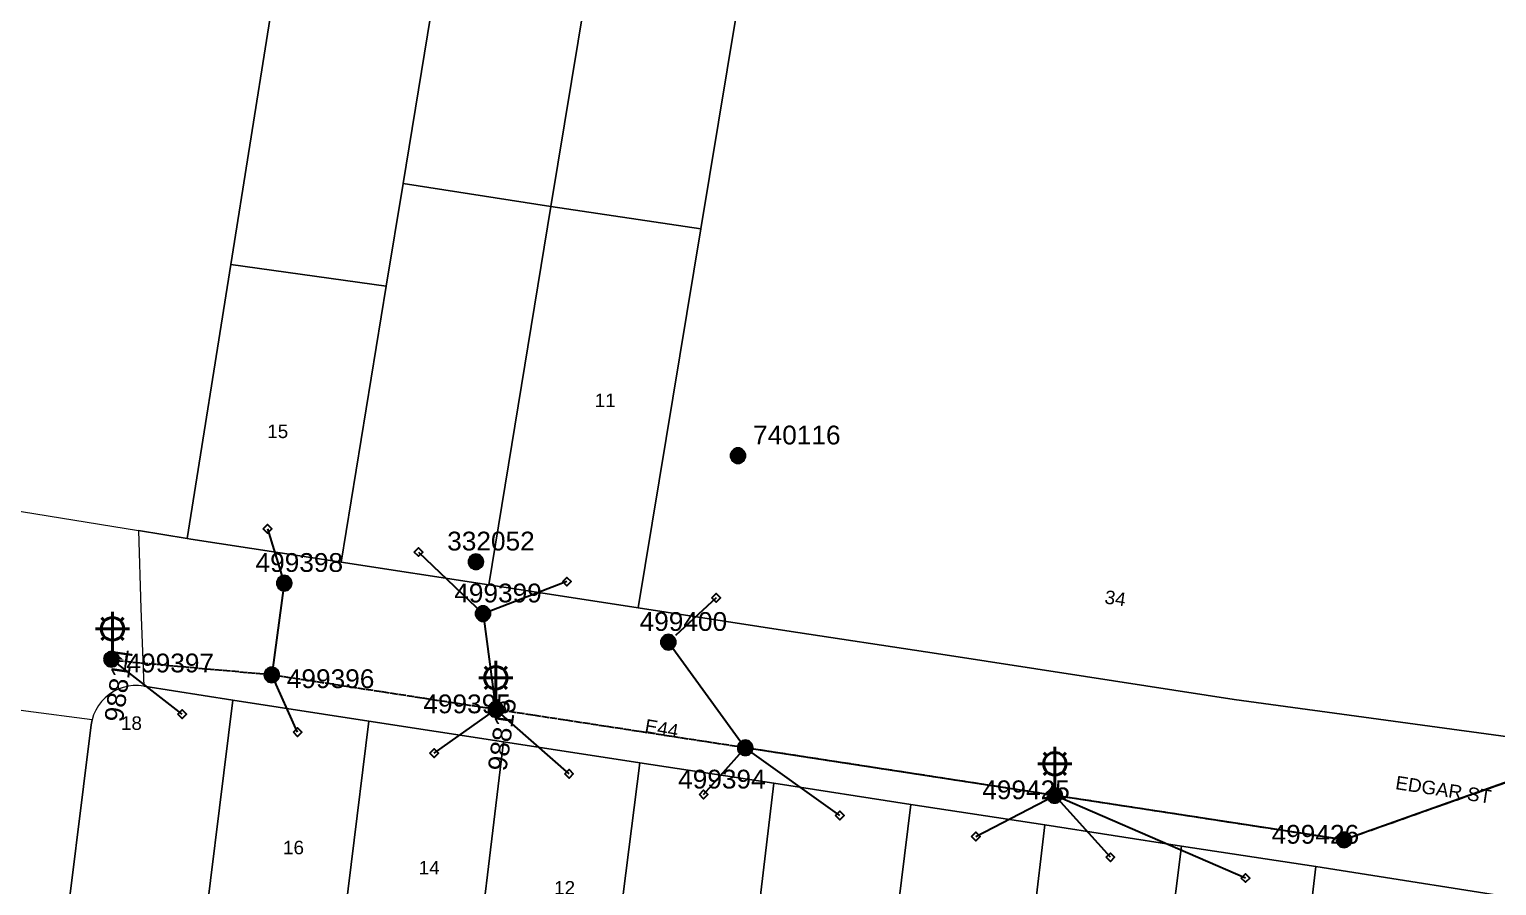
# Model space of a CAD drawing. Header units: metres. Extents: x 291879 to 294448, y 6259965 to 6261176.
# Drawn here: x 293539.7 to 293735, y 6260637.2 to 6260751.2 of the extents above; entities that cross this region are included whole.
import ezdxf
from ezdxf.enums import TextEntityAlignment as Align

# ---------------------------------------------------------------- set-up
doc = ezdxf.new("R2010")
doc.units = ezdxf.units.M
doc.linetypes.add('Cable Exist OH', pattern=[1, 1, 0])
doc.layers.get('0').update_dxf_attribs({"color": 6})
for name, color, linetype, lineweight in [('Cadastre Buildings_SP_EXT', 9, 'Continuous', 5), ('Cadastre Land Parcels_SP_EXT', 9, 'Continuous', 5), ('Cadastre Roads_SP_EXT', 9, 'Continuous', 5)]:
    doc.layers.add(name, color=color, linetype=linetype, lineweight=lineweight)
for name, color, linetype in [('Equip_SP_SL_EXT', 7, 'Continuous'), ('Mains_LV_EXT', 7, 'Continuous'), ('Mains_SL_EXT', 7, 'Continuous'), ('OH_Details_SP_MISC', 7, 'Continuous'), ('Services_SP_EXT', 7, 'Continuous'), ('SupportsOH_SP_TR_HV_LV_SL_EXT', 7, 'Continuous')]:
    doc.layers.add(name, color=color, linetype=linetype)
doc.layers.add('Features_DEL', color=1, linetype='Continuous', plot=False)
doc.styles.add('iecARIAL', font='arial.ttf', dxfattribs={"height": 2})
doc.styles.add('POLE_LABEL', font='arial.ttf')
doc.styles.get("Standard").update_dxf_attribs({"font": 'arial.ttf'})

# ---------------------------------------------------------------- blocks, each defined once
blk = doc.blocks.new('SL_LANTERN_EXT')
at = {"lineweight": 40}
for p, q in [((0, 1.97), (0, 6.47)), ((-2.25, 4.22), (2.25, 4.22)), ((-1.46, 5.68), (-1.06, 5.28)), ((1.46, 5.68), (1.06, 5.28)), ((-1.46, 2.76), (-1.06, 3.16)), ((0, 0), (0, 2.72)), ((1.46, 2.76), (1.06, 3.16))]:
    blk.add_line(p, q, dxfattribs=at)
blk.add_circle((0, 4.22), 1.5, dxfattribs=at)
at = {"style": 'iecARIAL', "flags": 8}
blk.add_attdef('ASSET_NUM', (1.5, 1.5), '', height=2.5, dxfattribs=at)
for tag, p, height, flags in [('OPERATING_VOLTAGE', (0.98, -1.65), 0.2, 9), ('ORIENTATION', (0.98, -1.85), 0.2, 9), ('OWNED_BY', (0.98, -2.05), 0.2, 9), ('CONSTRUCTED_VOLTAGE', (0.98, -0.65), 0.2, 9), ('CONTROL_TYPE', (0.98, -0.85), 0.2, 9), ('LANTERN_PURPOSE', (0.98, -1.05), 0.2, 9), ('LANTERN_TYPE', (0.98, -1.25), 0.2, 9), ('NO_PHASES', (0.98, -1.45), 0.2, 9), ('LNUMBER', (2.18, -3.25), 2.5, 8), ('STATE', (0.98, -2.25), 0.2, 9), ('USAGE', (0.98, -2.45), 0.2, 9), ('CEXIST', (0.98, -2.65), 0.2, 9), ('CNEW', (0.98, -2.85), 0.2, 9), ('CNUMBER', (0.98, -3.05), 0.2, 9), ('CREMOVE', (0.98, -3.25), 0.2, 9), ('CREPLACE', (0.98, -3.45), 0.2, 9), ('LKINGHEIGHT', (0.98, -3.65), 0.2, 9), ('LBRACKET', (0.98, -3.85), 0.2, 9), ('LBRACKETVOCAB', (0.98, -4.05), 0.2, 9), ('LCATEGORY', (0.98, -4.25), 0.2, 9), ('LCHARGE1', (0.98, -4.45), 0.2, 9), ('LCHARGE1PERCENT', (0.98, -4.65), 0.2, 9), ('LCHARGE2', (0.98, -4.85), 0.2, 9), ('LCHARGE2PERCENT', (0.98, -5.05), 0.2, 9), ('LCHARGE3', (0.98, -5.25), 0.2, 9), ('LCHARGE3PERCENT', (0.98, -5.45), 0.2, 9), ('LEXIST', (0.98, -5.65), 0.2, 9), ('LLAMP', (0.98, -5.85), 0.2, 9), ('LLAMPVOCAB', (0.98, -6.05), 0.2, 9), ('LMAST', (0.98, -6.25), 0.2, 9), ('LMASTVOCAB', (0.98, -6.45), 0.2, 9), ('LNEW', (0.98, -6.65), 0.2, 9), ('LANTNUMBER', (0.98, -6.85), 0.2, 9), ('LOUTREACH', (0.98, -7.25), 0.2, 9), ('LOUTREACHVOCAB', (0.98, -7.45), 0.2, 9), ('LRATECODE', (0.98, -7.65), 0.2, 9), ('LREMOVE', (0.98, -7.85), 0.2, 9), ('STREETNAME', (0.98, -9.25), 0.2, 9), ('SUBURB', (0.98, -9.45), 0.2, 1), ('LREPLACE', (0.98, -8.05), 0.2, 9), ('LTYPE', (0.98, -8.25), 0.2, 9), ('LTYPEVOCAB', (0.98, -8.45), 0.2, 9), ('LEGEND', (0.98, -8.65), 0.2, 9), ('LOCATION', (0.98, -8.85), 0.2, 9), ('NOTES', (0.98, -9.05), 0.2, 9)]:
    blk.add_attdef(tag, p, '', height=height, dxfattribs=dict(flags=flags))
blk = doc.blocks.new('CCP_EXT')
at = {"flags": 9}
for tag, p in [('STATE', (0, -1.8)), ('NOTES', (0, -2))]:
    blk.add_attdef(tag, text='', height=0.2, dxfattribs=at).set_placement(p, align=Align.MIDDLE_LEFT)
blk.add_wipeout([(0, 0.57), (0.57, 0), (0, -0.57), (-0.57, 0)])
blk.add_lwpolyline([(-0.57, 0), (0, 0.57), (0.57, 0), (0, -0.57), (-0.57, 0)])
at = {"flags": 1}
blk.add_attdef('Z', (0, 0), '', height=0.2, dxfattribs=at)
at = {"flags": 9}
for tag, p in [('CCP_TYPE', (0, 0)), ('CONSTRUCTED_VOLTAGE', (0, -0.2)), ('OPERATING_VOLTAGE', (0, -0.6)), ('ORIENTATION', (0, -0.8)), ('OWNED_BY', (0, -1)), ('NO_PHASES', (0, -0.4)), ('USAGE', (0, -1.2)), ('LEGEND', (0, -1.4)), ('LIFE_SUPPORT', (0, -1.6))]:
    blk.add_attdef(tag, text='', height=0.2, dxfattribs=at).set_placement(p, align=Align.MIDDLE_LEFT)
blk = doc.blocks.new('POLE_EXT')
blk.add_hatch(color=256).paths.add_polyline_path([(-1, 0, 1), (1, 0, 1)])
blk.add_lwpolyline([(-1, 0, 1), (1, 0, 1)], format="xyb", close=True)
for tag, height, flags, p in [('pNumber', 2.5, 8, (-17.84, 2.07)), ('OWNED_BY', 0.2, 9, (1.35, -0.4)), ('SPECIAL_USE', 0.2, 9, (1.35, -0.8)), ('STATE', 0.2, 9, (1.35, -1)), ('cLV', 0.2, 9, (1.35, -1.4)), ('hDepth', 0.2, 9, (1.35, -1.6)), ('hDia', 0.2, 9, (1.35, -1.8)), ('cHV', 0.2, 9, (1.35, -2)), ('PARENT', 0.2, 9, (1.35, -0.6)), ('USAGE', 0.2, 9, (1.35, -1.2)), ('cLinedev', 0.2, 9, (1.35, -3.4)), ('pExisting', 0.2, 9, (1.35, -3.8)), ('LBRACKET', 0.2, 9, (1.35, -2.2)), ('LExisting', 0.2, 9, (1.35, -2.4)), ('LANTNUMBER', 0.2, 9, (1.35, -2.6)), ('LOther', 0.2, 9, (1.35, -2.8)), ('LRemove', 0.2, 9, (1.35, -3)), ('LEGEND', 0.2, 9, (1.35, -3.2)), ('LOCATION', 0.2, 9, (1.35, -3.6)), ('PFNUMBER', 0.2, 9, (1.35, -4)), ('pFooting', 0.2, 9, (1.35, -4.4)), ('pNew', 0.2, 9, (1.35, -4.6)), ('pRelocate', 0.2, 9, (1.35, -5)), ('pRemove', 0.2, 9, (1.35, -5.2)), ('pReplace', 0.2, 9, (1.35, -5.4)), ('pStay', 0.2, 9, (1.35, -5.6)), ('pType', 0.2, 9, (1.35, -5.8)), ('NEWPFNUMBER', 0.2, 9, (1.35, -4.2)), ('cspan', 0.2, 9, (1.35, -6)), ('STREETNAME', 0.2, 9, (1.35, -6.2)), ('SUBURB', 0.2, 9, (1.35, -6.4)), ('OPERATED_BY', 0.2, 9, (1.36, -7.01)), ('NOTES', 0.2, 9, (1.35, -6.6)), ('MAINTAINED_BY', 0.2, 9, (1.36, -6.81))]:
    blk.add_attdef(tag, text='', height=height, dxfattribs=dict(flags=flags)).set_placement(p, align=Align.MIDDLE_LEFT)
at = {"style": 'POLE_LABEL'}
for tag, height, flags, p in [('ASSET_NUM', 2.5, 8, (2, 2)), ('STRUCTURE_PLANT_NUMBER', 0.2, 9, (1.35, 0.03)), ('STREET_CODE', 0.2, 9, (1.35, -0.2))]:
    blk.add_attdef(tag, text='', height=height, dxfattribs=dict(at, flags=flags)).set_placement(p, align=Align.MIDDLE_LEFT)
at = {"flags": 1}
blk.add_attdef('Z', (1.35, -7.33), '', height=0.2, dxfattribs=at)
blk = doc.blocks.new('End Shackle_EXT')
at = {"flags": 9}
for tag, p in [('USAGE', (0, -1.4)), ('NOTES', (0, -1.6))]:
    blk.add_attdef(tag, text='', height=0.2, dxfattribs=at).set_placement(p, align=Align.MIDDLE_LEFT)
blk.add_wipeout([(0, 0.25), (1.81, 0.25), (1.82, -0.25), (0, -0.25)])
blk.add_line((1.81, -1), (1.81, 1))
at = {"flags": 1}
blk.add_attdef('Z', (0, 0), '', height=0.2, dxfattribs=at)
at = {"flags": 9}
for tag, p in [('CONNECTOR_TYPE', (0, 0)), ('CONSTRUCTED_VOLTAGE', (0, -0.2)), ('OPERATING_VOLTAGE', (0, -0.6)), ('ORIENTATION', (0, -0.8)), ('OWNED_BY', (0, -1)), ('STATE', (0, -1.2)), ('NO_PHASES', (0, -0.4))]:
    blk.add_attdef(tag, text='', height=0.2, dxfattribs=at).set_placement(p, align=Align.MIDDLE_LEFT)

msp = doc.modelspace()

# ---------------------------------------------------------------- linework, layer by layer
at = {"layer": 'Cadastre Buildings_SP_EXT', "linetype": 'Continuous'}
msp.add_lwpolyline([(293593.7, 6260780.85), (293576.64, 6260783.43), (293566.52, 6260719.86), (293587.21, 6260717.01), (293589.47, 6260730.65), (293597.6, 6260780.26), (293593.7, 6260780.85)], close=True, dxfattribs=at)
at = {"layer": 'Cadastre Land Parcels_SP_EXT', "linetype": 'Continuous'}
for points in [[(293576.64, 6260783.43), (293556.7, 6260786.51), (293491.75, 6260796.41), (293484.03, 6260747.05), (293476.52, 6260696.9), (293537.03, 6260687.27), (293554.23, 6260684.48), (293560.72, 6260683.43), (293566.52, 6260719.86), (293576.64, 6260783.43)], [(293617.35, 6260777.25), (293597.6, 6260780.26), (293589.47, 6260730.65), (293609.13, 6260727.59), (293617.35, 6260777.25)], [(293620.31, 6260776.79), (293617.35, 6260777.25), (293609.13, 6260727.59), (293629.11, 6260724.6), (293637.3, 6260774.21), (293620.31, 6260776.79)], [(293744.58, 6260657.95), (293744.84, 6260660.11), (293750.36, 6260705.89), (293756.22, 6260754.01), (293753.76, 6260756.67), (293716.54, 6260762.14), (293696.79, 6260765.14), (293676.84, 6260768.19), (293656.96, 6260771.21), (293637.3, 6260774.21), (293629.11, 6260724.6), (293620.77, 6260674.2), (293640.54, 6260671.16), (293660.44, 6260668.11), (293680.31, 6260665.06), (293700.09, 6260662.01), (293741.41, 6260656.39), (293744.58, 6260657.95)], [(293629.11, 6260724.6), (293609.13, 6260727.59), (293600.86, 6260677.26), (293620.77, 6260674.2), (293629.11, 6260724.6)], [(293587.21, 6260717.01), (293566.52, 6260719.86), (293560.72, 6260683.43), (293561.22, 6260683.35), (293581.22, 6260680.27), (293587.21, 6260717.01)], [(293554.94, 6260663.78), (293554.25, 6260663.85), (293553.56, 6260663.85), (293552.87, 6260663.76), (293552.2, 6260663.6), (293551.55, 6260663.36), (293550.93, 6260663.05), (293550.35, 6260662.68), (293549.82, 6260662.24), (293549.34, 6260661.74), (293548.92, 6260661.19), (293548.57, 6260660.59), (293548.28, 6260659.96), (293548.07, 6260659.3), (293547.94, 6260658.63), (293543.92, 6260626.18), (293562.07, 6260623.58), (293566.79, 6260661.93), (293554.94, 6260663.78)], [(293584.89, 6260659.14), (293566.79, 6260661.93), (293562.07, 6260623.58), (293580.18, 6260620.99), (293584.89, 6260659.14)], [(293602.85, 6260656.37), (293584.89, 6260659.14), (293580.18, 6260620.99), (293598.25, 6260618.4), (293602.85, 6260656.37)], [(293620.97, 6260653.59), (293602.85, 6260656.37), (293598.25, 6260618.4), (293616.18, 6260615.85), (293620.97, 6260653.59)], [(293638.83, 6260650.86), (293620.97, 6260653.59), (293616.18, 6260615.85), (293634.34, 6260613.24), (293638.83, 6260650.86)], [(293657.04, 6260648.03), (293638.83, 6260650.86), (293634.34, 6260613.24), (293652.42, 6260610.66), (293657.04, 6260648.03)], [(293674.87, 6260645.31), (293657.04, 6260648.03), (293652.42, 6260610.66), (293670.47, 6260608.07), (293674.87, 6260645.31)], [(293693.05, 6260642.49), (293674.87, 6260645.31), (293670.47, 6260608.07), (293688.42, 6260605.51), (293693.05, 6260642.49)], [(293710.97, 6260639.77), (293693.05, 6260642.49), (293688.42, 6260605.51), (293706.6, 6260602.93), (293708.77, 6260621.23), (293710.97, 6260639.77)], [(293741.86, 6260634.9), (293710.97, 6260639.77), (293708.77, 6260621.23), (293744.93, 6260615.95), (293746.43, 6260628.59), (293741.86, 6260634.9)]]:
    msp.add_lwpolyline(points, close=True, dxfattribs=at)
at = {"layer": 'Cadastre Roads_SP_EXT', "linetype": 'Continuous'}
msp.add_lwpolyline([(293548.07, 6260659.3), (293539.26, 6260660.47), (293532.91, 6260661.32), (293528.83, 6260628.37), (293524.76, 6260595.42), (293531.04, 6260594.53), (293539.85, 6260593.27), (293543.92, 6260626.18), (293547.94, 6260658.63), (293548.07, 6260659.3)], close=True, dxfattribs=at)
at = {"layer": 'Mains_LV_EXT', "linetype": 'Cable Exist OH'}
for points in [[(293601.81, 6260660.67), (293571.99, 6260665.27)], [(293635, 6260655.58), (293601.81, 6260660.67)], [(293676.2, 6260649.24), (293635, 6260655.58)], [(293745.16, 6260654.1), (293714.71, 6260643.32)], [(293714.71, 6260643.32), (293676.2, 6260649.24)]]:
    msp.add_lwpolyline(points, dxfattribs=at)
at = {"layer": 'Mains_SL_EXT', "linetype": 'Cable Exist OH'}
msp.add_lwpolyline([(293745.15, 6260654.11), (293714.71, 6260643.32), (293676.2, 6260649.24)], dxfattribs=at)
at = {"layer": 'Services_SP_EXT'}
for points in [[(293600.1, 6260673.42), (293601.81, 6260660.67)], [(293624.77, 6260669.63), (293635, 6260655.58)]]:
    msp.add_lwpolyline(points, dxfattribs=at)

# ---------------------------------------------------------------- block references
at = {"layer": 'Equip_SP_SL_EXT'}
ref = msp.add_blockref('SL_LANTERN_EXT', (293550.79, 6260667.18), dxfattribs=at)
ref.add_attrib('ASSET_NUM', '98814', dxfattribs={"layer": '0', "height": 2.5, "rotation": 81.8639, "style": 'iecARIAL'}).set_placement((293552.29, 6260668.68), align=Align.MIDDLE_RIGHT)
ref = msp.add_blockref('SL_LANTERN_EXT', (293601.81, 6260660.67), dxfattribs=at)
ref.add_attrib('ASSET_NUM', '98815', dxfattribs={"layer": '0', "height": 2.5, "rotation": 82.0185, "style": 'iecARIAL'}).set_placement((293603.31, 6260662.17), align=Align.MIDDLE_RIGHT)
msp.add_blockref('SL_LANTERN_EXT', (293676.2, 6260649.24), dxfattribs=at)
at = {"layer": 'Services_SP_EXT'}
msp.add_blockref('CCP_EXT', (293591.51, 6260681.62), dxfattribs=at)
at = {"layer": 'SupportsOH_SP_TR_HV_LV_SL_EXT'}
ref = msp.add_blockref('POLE_EXT', (293634.04, 6260694.44), dxfattribs=at)
ref.add_attrib('ASSET_NUM', '740116', dxfattribs={"layer": '0', "height": 2.5, "style": 'POLE_LABEL'}).set_placement((293636.04, 6260695.19), align=Align.BOTTOM_LEFT)
ref = msp.add_blockref('POLE_EXT', (293599.16, 6260680.33), dxfattribs=at)
ref.add_attrib('ASSET_NUM', '332052', dxfattribs={"layer": '0', "height": 2.5, "style": 'POLE_LABEL'}).set_placement((293601.16, 6260681.08), align=Align.BOTTOM_CENTER)
ref = msp.add_blockref('POLE_EXT', (293573.65, 6260677.48), dxfattribs=at)
ref.add_attrib('ASSET_NUM', '499398', dxfattribs={"layer": '0', "height": 2.5, "style": 'POLE_LABEL'}).set_placement((293575.65, 6260678.23), align=Align.BOTTOM_CENTER)
ref = msp.add_blockref('POLE_EXT', (293600.1, 6260673.42), dxfattribs=at)
ref.add_attrib('ASSET_NUM', '499399', dxfattribs={"layer": '0', "height": 2.5, "style": 'POLE_LABEL'}).set_placement((293602.1, 6260674.17), align=Align.BOTTOM_CENTER)
ref = msp.add_blockref('POLE_EXT', (293624.77, 6260669.63), dxfattribs=at)
ref.add_attrib('ASSET_NUM', '499400', dxfattribs={"layer": '0', "height": 2.5, "style": 'POLE_LABEL'}).set_placement((293626.77, 6260670.38), align=Align.BOTTOM_CENTER)
ref = msp.add_blockref('POLE_EXT', (293571.99, 6260665.27), dxfattribs=at)
ref.add_attrib('ASSET_NUM', '499396', dxfattribs={"layer": '0', "height": 2.5, "style": 'POLE_LABEL'}).set_placement((293573.99, 6260666.02), align=Align.TOP_LEFT)
ref = msp.add_blockref('POLE_EXT', (293601.81, 6260660.67), dxfattribs=at)
ref.add_attrib('ASSET_NUM', '499395', dxfattribs={"layer": '0', "height": 2.5, "style": 'POLE_LABEL'}).set_placement((293603.81, 6260661.42), align=Align.MIDDLE_RIGHT)
ref = msp.add_blockref('POLE_EXT', (293676.2, 6260649.24), dxfattribs=at)
ref.add_attrib('ASSET_NUM', '499425', dxfattribs={"layer": '0', "height": 2.5, "style": 'POLE_LABEL'}).set_placement((293678.2, 6260649.99), align=Align.MIDDLE_RIGHT)
ref = msp.add_blockref('POLE_EXT', (293714.71, 6260643.32), dxfattribs=at)
ref.add_attrib('ASSET_NUM', '499426', dxfattribs={"layer": '0', "height": 2.5, "style": 'POLE_LABEL'}).set_placement((293716.71, 6260644.07), align=Align.MIDDLE_RIGHT)

# ---------------------------------------------------------------- texts
at = {"layer": 'Cadastre Land Parcels_SP_EXT'}
for s, p in [('11', (293614.97, 6260700.91)), ('15', (293571.38, 6260696.78)), ('18', (293551.91, 6260657.96)), ('16', (293573.48, 6260641.41)), ('14', (293591.54, 6260638.73)), ('12', (293609.56, 6260636.05))]:
    msp.add_text(s, height=1.8, dxfattribs=at).set_placement(p)
msp.add_text('34', height=1.8, rotation=351.6254, dxfattribs=at).set_placement((293682.75, 6260674.79))
at = {"layer": 'Cadastre Roads_SP_EXT'}
msp.add_text('EDGAR ST', height=1.8, rotation=351.2454, dxfattribs=at).set_placement((293721.45, 6260650.09))
at = {"layer": 'Mains_LV_EXT'}
msp.add_text('E44', height=1.8, rotation=350.1713, dxfattribs=at).set_placement((293621.53, 6260657.65))

# ---------------------------------------------------------------- next in the draw order: linework, layer by layer
at = {"layer": 'Cadastre Buildings_SP_EXT', "linetype": 'Continuous'}
msp.add_lwpolyline([(293581.22, 6260680.27), (293600.86, 6260677.26), (293609.13, 6260727.59), (293589.47, 6260730.65), (293587.21, 6260717.01), (293581.22, 6260680.27)], close=True, dxfattribs=at)
at = {"layer": 'Services_SP_EXT'}
msp.add_lwpolyline([(293591.51, 6260681.62), (293600.1, 6260673.42)], dxfattribs=at)

# ---------------------------------------------------------------- next in the draw order: block references
at = {"layer": 'Features_DEL'}
msp.add_blockref('CCP_EXT', (293631.12, 6260675.54), dxfattribs=at)
at = {"layer": 'Services_SP_EXT'}
for p in [(293571.43, 6260684.7), (293611.28, 6260677.68), (293560.06, 6260660.06), (293575.43, 6260657.66), (293593.59, 6260654.86), (293611.55, 6260652.1), (293629.47, 6260649.35), (293647.59, 6260646.56), (293665.68, 6260643.77), (293683.6, 6260641.01), (293701.6, 6260638.25)]:
    msp.add_blockref('CCP_EXT', p, dxfattribs=at)

# ---------------------------------------------------------------- next in the draw order: linework, layer by layer
at = {"layer": 'Cadastre Roads_SP_EXT', "linetype": 'Continuous'}
msp.add_lwpolyline([(293741.41, 6260656.39), (293700.09, 6260662.01), (293680.31, 6260665.06), (293660.44, 6260668.11), (293640.54, 6260671.16), (293620.77, 6260674.2), (293600.86, 6260677.26), (293581.22, 6260680.27), (293561.22, 6260683.35), (293560.72, 6260683.43), (293554.23, 6260684.48), (293554.58, 6260674.13), (293554.94, 6260663.78), (293566.79, 6260661.93), (293584.89, 6260659.14), (293602.85, 6260656.37), (293620.97, 6260653.59), (293638.83, 6260650.86), (293657.04, 6260648.03), (293674.87, 6260645.31), (293693.05, 6260642.49), (293710.97, 6260639.77), (293741.86, 6260634.9)], dxfattribs=at)
at = {"layer": 'Features_DEL'}
msp.add_lwpolyline([(293631.12, 6260675.54), (293625.71, 6260670.51)], dxfattribs=at)
at = {"layer": 'Mains_SL_EXT', "linetype": 'Cable Exist OH'}
msp.add_lwpolyline([(293676.2, 6260649.24), (293635, 6260655.58), (293601.81, 6260660.67)], dxfattribs=at)
at = {"layer": 'OH_Details_SP_MISC', "color": 7, "linetype": 'Continuous', "flags": 128}
msp.add_lwpolyline([(293745.14, 6260654.14), (293714.71, 6260643.32), (293676.2, 6260649.24), (293635, 6260655.58)], dxfattribs=at)
at = {"layer": 'Services_SP_EXT'}
for points in [[(293571.43, 6260684.7), (293573.65, 6260677.48), (293571.99, 6260665.27)], [(293611.28, 6260677.68), (293600.1, 6260673.42)], [(293560.06, 6260660.06), (293550.65, 6260667.36)], [(293575.43, 6260657.66), (293571.99, 6260665.27)], [(293593.59, 6260654.86), (293601.81, 6260660.67)], [(293611.55, 6260652.1), (293601.81, 6260660.67)], [(293629.47, 6260649.35), (293635, 6260655.58)], [(293647.59, 6260646.56), (293635, 6260655.58)], [(293665.68, 6260643.77), (293676.2, 6260649.24)], [(293683.6, 6260641.01), (293676.2, 6260649.24)], [(293701.6, 6260638.25), (293676.2, 6260649.24)]]:
    msp.add_lwpolyline(points, dxfattribs=at)

# ---------------------------------------------------------------- next in the draw order: block references
at = {"layer": 'SupportsOH_SP_TR_HV_LV_SL_EXT'}
ref = msp.add_blockref('POLE_EXT', (293635, 6260655.58), dxfattribs=at)
ref.add_attrib('ASSET_NUM', '499394', dxfattribs={"layer": '0', "height": 2.5, "style": 'POLE_LABEL'}).set_placement((293626.07, 6260652.66), align=Align.TOP_LEFT)

# ---------------------------------------------------------------- next in the draw order: block references
at = {"layer": 'Mains_LV_EXT', "rotation": 353.7269761272942}
msp.add_blockref('End Shackle_EXT', (293550.79, 6260667.18), dxfattribs=at)

# ---------------------------------------------------------------- next in the draw order: linework, layer by layer
at = {"layer": 'Mains_LV_EXT', "linetype": 'Cable Exist OH'}
msp.add_lwpolyline([(293571.99, 6260665.27), (293550.79, 6260667.18)], dxfattribs=at)
at = {"layer": 'Mains_SL_EXT', "linetype": 'Cable Exist OH'}
msp.add_lwpolyline([(293601.81, 6260660.67), (293571.99, 6260665.27), (293550.79, 6260667.18)], dxfattribs=at)

# ---------------------------------------------------------------- next in the draw order: block references
at = {"layer": 'SupportsOH_SP_TR_HV_LV_SL_EXT'}
ref = msp.add_blockref('POLE_EXT', (293550.65, 6260667.36), dxfattribs=at)
ref.add_attrib('ASSET_NUM', '499397', dxfattribs={"layer": '0', "height": 2.5, "style": 'POLE_LABEL'}).set_placement((293552.65, 6260668.11), align=Align.TOP_LEFT)

doc.saveas('drawing.dxf')
